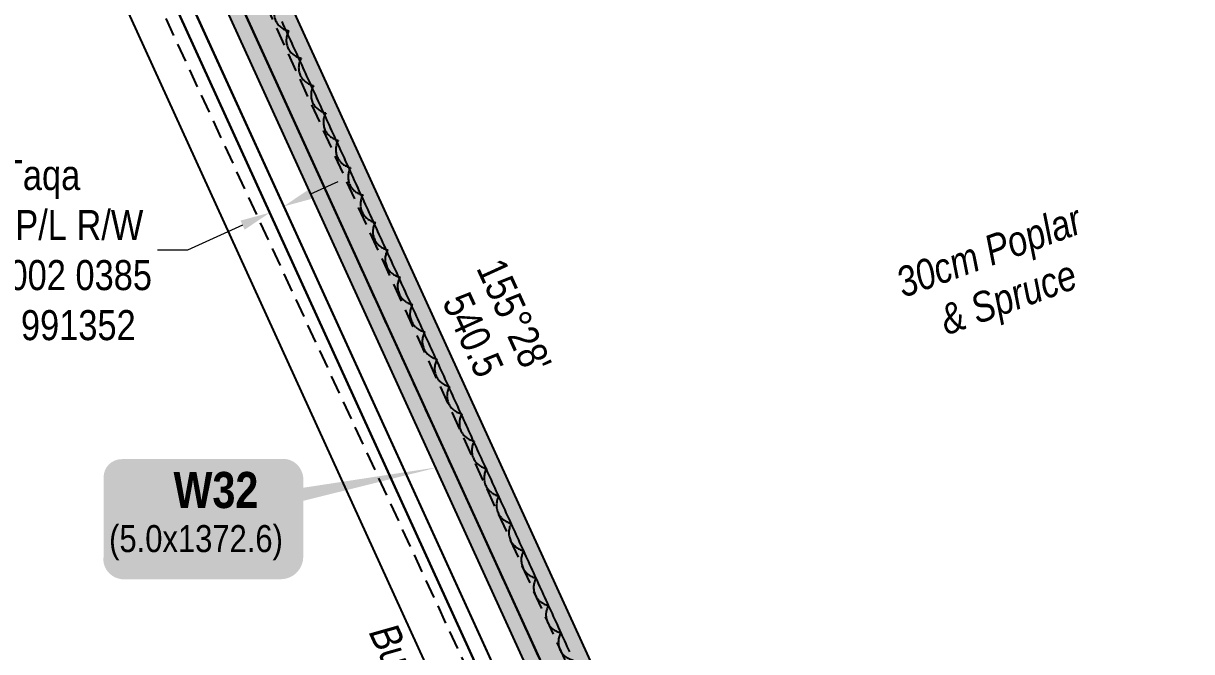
# Model space of a CAD drawing. Extents: x 347027 to 353466, y 6157949 to 6165050.
# Drawn here: x 350846.8 to 351235.9, y 6158941.5 to 6159150.8 of the extents above; entities that cross this region are included whole.
import ezdxf
from ezdxf.enums import TextEntityAlignment as Align

# ---------------------------------------------------------------- set-up
doc = ezdxf.new("R2010")
doc.units = 0
doc.header["$LTSCALE"] = 5
doc.header["$PDSIZE"] = 20
for name, pattern in [('0', [1, 1, 0]), ('HIDDEN2', [1.875, 1.25, -0.625]), ('UG_PIPE', [1.875, 1.25, -0.625])]:
    doc.linetypes.add(name, pattern=pattern)
doc.layers.get('Defpoints').update_dxf_attribs({"color": 9})
for name, color, linetype in [('AS-PIPE-UG', 44, 'UG_PIPE'), ('AS-PIPE-UG-T', 44, 'Continuous'), ('C-RW', 13, 'Continuous'), ('F-RW', 190, 'Continuous'), ('L-BD', 7, 'Continuous'), ('P-PROPOSED', 10, 'Continuous'), ('P-PROPOSED-H', 21, 'Continuous'), ('P-TEMP-BLOCKS', 250, 'Continuous'), ('P-WORKAREA', 113, 'Continuous'), ('P-WORKAREA-H', 111, 'Continuous'), ('T-BUSH', 110, '0'), ('T-BUSH-T', 110, 'Continuous'), ('T-EXISTING TFA', 220, 'HIDDEN2')]:
    doc.layers.add(name, color=color, linetype=linetype)
doc.layers.add('F-RW-T', color=190, linetype='Continuous', lineweight=9)
doc.styles.add('100L', font='ARIALN.TTF', dxfattribs={"height": 11})
doc.styles.add('80', font='ARIALN.TTF', dxfattribs={"height": 10})
doc.styles.add('80CG', font='ARIALN.TTF', dxfattribs={"height": 10})
doc.styles.add('80L', font='ARIALN.TTF', dxfattribs={"height": 10})
doc.styles.add('BOLD', font='ARIALNB.TTF')
doc.dimstyles.new('Compass 5 000', dxfattribs={"dimscale": 5, "dimtxt": 9, "dimasz": 2, "dimexe": 0.2, "dimexo": 0.0625, "dimgap": 0.5, "dimtad": 0, "dimtih": 1, "dimtoh": 1, "dimzin": 0, "dimdsep": 46, "dimtxsty": '80CG', "dimcen": 0.1, "dimse1": 1, "dimse2": 1, "dimclrd": 256, "dimclrt": 256, "dimaunit": 1, "dimadec": 4, "dimazin": 0, "dimtfac": 0.06, "dimtofl": 0, "dimtmove": 0, "dimatfit": 1, "dimfxl": 0.2, "dimtolj": 1, "dimtzin": 0, "dimlwd": -1, "dimarcsym": 0})

# ---------------------------------------------------------------- blocks, each defined once
blk = doc.blocks.new('*D68')
at = {"layer": 'Defpoints', "color": 0, "transparency": 16777216}
for p in [(350933.42, 6159089.81), (351000.03, 6158943.91), (350995.48, 6158941.83)]:
    blk.add_point(p, dxfattribs=at)
at = {"layer": 'F-RW-T', "transparency": 16777216}
for p, q in [((350942.52, 6159093.97), (350951.61, 6159098.12)), ((350919.78, 6159083.58), (350901.43, 6159075.21)), ((350901.43, 6159075.21), (350891.43, 6159075.21))]:
    blk.add_line(p, q, dxfattribs=at)
for points in [[(350941.83, 6159095.48), (350943.21, 6159092.45), (350933.42, 6159089.81)], [(350919.08, 6159085.1), (350920.47, 6159082.07), (350928.87, 6159087.74)]]:
    blk.add_solid(points, dxfattribs=at)
at = {"layer": 'F-RW-T', "transparency": 16777216, "insert": (350852.66, 6159075.21), "char_height": 10, "attachment_point": 5, "style": '80CG'}
blk.add_mtext('\\A1;Taqa\\P5.00 P/L R/W\\PPlan 002 0385\\PPLA 991352', dxfattribs=at)
blk = doc.blocks.new('*U200')
h = blk.add_hatch(color=111)
edge = h.paths.add_edge_path()
edge.add_line((-26.5, -20), (26.5, -20))
edge.add_arc((26.5, -14), 6, 270, 360)
edge.add_line((32.5, -14), (32.5, 12.5))
edge.add_arc((26.5, 12.5), 6, 0, 90)
edge.add_line((26.5, 18.5), (-26.5, 18.5))
edge.add_arc((-26.5, 12.5), 6, 90, 180)
edge.add_line((-32.5, 12.5), (-32.5, -14))
edge.add_arc((-26.5, -14), 6, 180, 270)
at = {"color": 250, "flags": 128}
blk.add_lwpolyline([(-26.5, -20, 3, 3, 0), (26.5, -20, 3, 3, 0.414214), (32.5, -14, 3, 3, 0), (32.5, 12.5, 3, 0, 0.414214), (26.5, 18.5, 0, 0, 0), (-26.5, 18.5, 0, 0, 0.414214), (-32.5, 12.5, 0, 0, 0), (-32.5, -14, 0, 3, 0.414214)], format="xyseb", close=True, dxfattribs=at)
at = {"flags": 128}
blk.add_lwpolyline([(79.34, 15.89, 0, 7.5, 0), (0, 0, 0, 0, 0)], format="xyseb", dxfattribs=at)
at = {"color": 250}
for tag, p, height, style in [('TEMP_AREA_W1_001', (-9.21, 2.24), 12, 'BOLD'), ('ENTER_TEXT_001', (-30.66, -12.47), 9, '80')]:
    blk.add_attdef(tag, p, '', height=height, dxfattribs=dict(at, style=style))

msp = doc.modelspace()

# ---------------------------------------------------------------- hatches: boundary and pattern name
at = {"layer": 'P-PROPOSED-H'}
h = msp.add_hatch(color=256, dxfattribs=at)
h.dxf.hatch_style = 1
h.paths.add_polyline_path([(349071.588, 6164537.694), (349086.575, 6164537.171), (349067.314, 6163985.307), (349085.005, 6163919), (349074.357, 6163607.538), (349069.582, 6163389.634), (349063.657, 6163274.078), (349041.711, 6163211.971), (349031.091, 6162819.545), (349019.053, 6162769.819), (349000.85, 6162239.091), (348984.963, 6162181.488), (349042.785, 6162018.632), (349032.946, 6161574.903), (349373.228, 6160914.377), (349533.941, 6160881.02), (349622.67, 6160762.612), (349747.609, 6160761.905), (349747.777, 6160766.903), (350146.773, 6160764.643), (350196.848, 6160654.939), (350246.79, 6160654.571), (350406.69, 6160304.187), (350602.109, 6159876.003), (350612.691, 6159864.849), (350870.169, 6159300.714), (351063.137, 6158877.92), (351095.812, 6158809.66), (351136.641, 6158724.366), (351202.148, 6158592.506), (351209.757, 6158577.19), (351214.263, 6158567.999), (351285.68, 6158421.816), (351300.183, 6158379.243), (351284.161, 6158379.77), (351271.791, 6158416.084), (351212.911, 6158501.531), (351199.18, 6158531.605), (351197.229, 6158568.702), (351081.021, 6158802.618), (350856.526, 6159294.487), (350600.089, 6159856.344), (350589.506, 6159867.498), (350393.255, 6160298.066), (350237.261, 6160639.645), (350187.153, 6160640.014), (350137.389, 6160749.7), (349762.275, 6160751.824), (349762.107, 6160746.826), (349615.136, 6160747.659), (349525.341, 6160867.49), (349363.174, 6160901.148), (349017.87, 6161571.424), (349027.731, 6162016.21), (348969.25, 6162180.921), (348985.923, 6162241.373), (349004.119, 6162771.861), (349016.143, 6162821.534), (349026.784, 6163214.739), (349048.792, 6163277.021), (349054.595, 6163390.182), (349059.366, 6163607.958), (349069.942, 6163917.287), (349052.25, 6163983.598), (349071.588, 6164537.694), (349086.575, 6164537.171)])
at = {"layer": 'P-WORKAREA-H'}
h = msp.add_hatch(color=256, dxfattribs=at)
h.dxf.hatch_style = 1
h.paths.add_polyline_path([(350608.326, 6159838.296), (350900.581, 6159197.964), (351081.021, 6158802.618), (351185.052, 6158593.213), (351179.354, 6158593.449), (351076.508, 6158800.467), (350896.033, 6159195.888), (350601.982, 6159840.157)])

# ---------------------------------------------------------------- linework, layer by layer
at = {"layer": 'AS-PIPE-UG', "flags": 128}
msp.add_lwpolyline([(350087.781, 6160907.06), (350148.632, 6160782.437), (350167.089, 6160735.805), (350259.372, 6160537.734), (350318.794, 6160404.908), (350371.062, 6160289.011), (350432.423, 6160152.889), (350498.822, 6160011.45), (350561.886, 6159869.689), (350588.768, 6159811.79), (351156.225, 6158586.57), (351162.181, 6158572.518)], dxfattribs=at)
at = {"layer": 'C-RW', "flags": 128}
msp.add_lwpolyline([(349747.777, 6160766.903), (350163.319, 6160764.55), (350379.614, 6160291.836), (350576.901, 6159858.996), (350587.486, 6159847.839), (351067.481, 6158796.167), (351182.417, 6158564.812), (351184.354, 6158527.97), (351199.816, 6158494.106), (351258.264, 6158409.284), (351268.139, 6158380.296), (351284.161, 6158379.77), (351271.791, 6158416.084), (351212.911, 6158501.531), (351199.18, 6158531.605), (351197.229, 6158568.702), (351081.021, 6158802.618), (350600.089, 6159856.344), (350589.506, 6159867.498), (350393.255, 6160298.066), (350175.686, 6160774.477), (349592.622, 6160777.779)], dxfattribs=at)
at = {"layer": 'F-RW', "flags": 128}
msp.add_lwpolyline([(350488.18, 6160053.646), (350583.414, 6159844.18), (350590.432, 6159828.805), (350878.272, 6159198.682), (351160.846, 6158579.151), (351162.707, 6158575.074), (351165.127, 6158569.773), (351199.816, 6158494.106), (351258.264, 6158409.284), (351268.139, 6158380.296), (351258.344, 6158380.619), (351252.16, 6158380.824), (351244.653, 6158402.495), (351186.718, 6158486.685), (351148.234, 6158570.658), (351142.008, 6158584.299), (350861.316, 6159199.235), (350573.548, 6159829.673), (350566.53, 6159845.046), (350142.198, 6160774.667)], dxfattribs=at)
at = {"layer": 'F-RW'}
for points in [[(350403.215, 6159853.548), (350481.256, 6159849.485), (350511.386, 6159847.917), (350566.783, 6159845.033), (350583.414, 6159844.18), (350589.294, 6159843.878), (350883.818, 6159198.498), (350936.258, 6159083.599), (351067.481, 6158796.167), (351165.766, 6158598.328)], [(351165.117, 6158579.033), (351160.846, 6158579.151), (350878.272, 6159198.682), (350590.432, 6159828.805), (350573.8, 6159829.659), (350510.88, 6159832.986), (350480.749, 6159834.547), (350402.705, 6159838.588)]]:
    msp.add_lwpolyline(points, dxfattribs=at)
at = {"layer": 'P-PROPOSED', "flags": 128}
msp.add_lwpolyline([(350406.69, 6160304.187), (350602.109, 6159876.003), (350612.691, 6159864.849), (350870.169, 6159300.714), (351063.137, 6158877.92), (351095.812, 6158809.66), (351136.641, 6158724.366), (351202.148, 6158592.506), (351209.757, 6158577.19), (351214.263, 6158567.999), (351285.68, 6158421.816), (351300.183, 6158379.243), (351284.161, 6158379.77), (351271.791, 6158416.084), (351212.911, 6158501.531), (351199.18, 6158531.605), (351197.229, 6158568.702), (351081.021, 6158802.618), (350856.526, 6159294.487), (350600.089, 6159856.344), (350589.506, 6159867.498), (350393.255, 6160298.066)], dxfattribs=at)
at = {"layer": 'P-PROPOSED'}
msp.add_polyline3d([(350932.826, 6159151.396, 872.092), (350933.241, 6159150.487, 872.09), (350933.655, 6159149.578, 871.971), (350934.07, 6159148.669, 871.93), (350934.485, 6159147.761, 871.818), (350934.9, 6159146.852, 871.71), (350935.315, 6159145.943, 871.71), (350935.73, 6159145.034, 871.71), (350936.144, 6159144.125, 871.667), (350936.559, 6159143.216, 871.574), (350936.974, 6159142.307, 871.519), (350937.389, 6159141.398, 871.51), (350937.804, 6159140.489, 871.51), (350938.219, 6159139.58, 871.293), (350938.633, 6159138.671, 871.175), (350939.048, 6159137.763, 871.13), (350939.463, 6159136.854, 871.13), (350939.878, 6159135.945, 871.109), (350940.293, 6159135.036, 871.04), (350940.708, 6159134.127, 870.954), (350941.122, 6159133.218, 870.8), (350941.537, 6159132.309, 870.796), (350941.952, 6159131.4, 870.744), (350942.367, 6159130.491, 870.764), (350942.782, 6159129.582, 870.704), (350943.197, 6159128.674, 870.68), (350943.611, 6159127.765, 870.595), (350944.026, 6159126.856, 870.533), (350944.441, 6159125.947, 870.486), (350944.856, 6159125.038, 870.414), (350945.271, 6159124.129, 870.376), (350945.686, 6159123.22, 870.27), (350946.1, 6159122.311, 870.243), (350946.515, 6159121.402, 870.206), (350946.93, 6159120.493, 870.21), (350947.345, 6159119.584, 870.092), (350947.76, 6159118.676, 870.06), (350948.175, 6159117.767, 870.008), (350948.589, 6159116.858, 869.929), (350949.004, 6159115.949, 869.846), (350949.419, 6159115.04, 869.8), (350949.834, 6159114.131, 869.751), (350950.249, 6159113.222, 869.6), (350950.664, 6159112.313, 869.593), (350951.078, 6159111.404, 869.484), (350951.493, 6159110.495, 869.48), (350951.908, 6159109.586, 869.448), (350952.323, 6159108.678, 869.402), (350952.738, 6159107.769, 869.29), (350953.153, 6159106.86, 869.23), (350953.567, 6159105.951, 869.15), (350953.982, 6159105.042, 869.037), (350954.397, 6159104.133, 868.994), (350954.812, 6159103.224, 868.833), (350955.227, 6159102.315, 868.814), (350955.642, 6159101.406, 868.714), (350956.056, 6159100.497, 868.726), (350956.471, 6159099.589, 868.687), (350956.886, 6159098.68, 868.689), (350957.301, 6159097.771, 868.618), (350957.716, 6159096.862, 868.57), (350958.131, 6159095.953, 868.543), (350958.545, 6159095.044, 868.491), (350958.96, 6159094.135, 868.466), (350959.375, 6159093.226, 868.42), (350959.79, 6159092.317, 868.41), (350960.205, 6159091.408, 868.245), (350960.62, 6159090.499, 868.24), (350961.034, 6159089.591, 868.193), (350961.449, 6159088.682, 868.18), (350961.864, 6159087.773, 868.114), (350962.279, 6159086.864, 868.074), (350962.694, 6159085.955, 867.993), (350963.109, 6159085.046, 867.86), (350963.523, 6159084.137, 867.843), (350963.938, 6159083.228, 867.792), (350964.353, 6159082.319, 867.804), (350964.768, 6159081.41, 867.688), (350965.183, 6159080.501, 867.67), (350965.598, 6159079.593, 867.584), (350966.013, 6159078.684, 867.561), (350966.427, 6159077.775, 867.525), (350966.842, 6159076.866, 867.526), (350967.257, 6159075.957, 867.459), (350967.672, 6159075.048, 867.36), (350968.087, 6159074.139, 867.316), (350968.502, 6159073.23, 867.212), (350968.916, 6159072.321, 867.191), (350969.331, 6159071.412, 867.027), (350969.746, 6159070.504, 867.02), (350970.161, 6159069.595, 867.041), (350970.576, 6159068.686, 867.043), (350970.991, 6159067.777, 866.986), (350971.405, 6159066.868, 866.95), (350971.82, 6159065.959, 866.929), (350972.235, 6159065.05, 866.893), (350972.65, 6159064.141, 866.846), (350973.065, 6159063.232, 866.7), (350973.48, 6159062.323, 866.705), (350973.894, 6159061.414, 866.786), (350974.309, 6159060.506, 866.79), (350974.724, 6159059.597, 866.748), (350975.139, 6159058.688, 866.74), (350975.554, 6159057.779, 866.746), (350975.969, 6159056.87, 866.747), (350976.383, 6159055.961, 866.686), (350976.798, 6159055.052, 866.677), (350977.213, 6159054.143, 866.672), (350977.628, 6159053.234, 866.61), (350978.043, 6159052.325, 866.589), (350978.458, 6159051.417, 866.436), (350978.872, 6159050.508, 866.402), (350979.287, 6159049.599, 866.299), (350979.702, 6159048.69, 866.27), (350980.117, 6159047.781, 866.298), (350980.532, 6159046.872, 866.356), (350980.947, 6159045.963, 866.338), (350981.361, 6159045.054, 866.25), (350981.776, 6159044.145, 866.229), (350982.191, 6159043.236, 866.157), (350982.606, 6159042.327, 866.15), (350983.021, 6159041.419, 866.083), (350983.436, 6159040.51, 866.08), (350983.85, 6159039.601, 866.018), (350984.265, 6159038.692, 866), (350984.68, 6159037.783, 866.008), (350985.095, 6159036.874, 866.02), (350985.51, 6159035.965, 866.004), (350985.925, 6159035.056, 865.976), (350986.339, 6159034.147, 865.907), (350986.754, 6159033.238, 865.866), (350987.169, 6159032.329, 865.871), (350987.584, 6159031.421, 865.889), (350987.999, 6159030.512, 865.888), (350988.414, 6159029.603, 865.796), (350988.828, 6159028.694, 865.787), (350989.243, 6159027.785, 865.749), (350989.658, 6159026.876, 865.72), (350990.073, 6159025.967, 865.669), (350990.488, 6159025.058, 865.653), (350990.903, 6159024.149, 865.672), (350991.317, 6159023.24, 865.61), (350991.732, 6159022.332, 865.602), (350992.147, 6159021.423, 865.452), (350992.562, 6159020.514, 865.47), (350992.977, 6159019.605, 865.475), (350993.392, 6159018.696, 865.47), (350993.806, 6159017.787, 865.47), (350994.221, 6159016.878, 865.457), (350994.636, 6159015.969, 865.405), (350995.051, 6159015.06, 865.33), (350995.466, 6159014.151, 865.328), (350995.881, 6159013.242, 865.32), (350996.295, 6159012.334, 865.303), (350996.71, 6159011.425, 865.164), (350997.125, 6159010.516, 865.15), (350997.54, 6159009.607, 865.142), (350997.955, 6159008.698, 865.139), (350998.37, 6159007.789, 865.047), (350998.784, 6159006.88, 865.013), (350999.199, 6159005.971, 865.004), (350999.614, 6159005.062, 864.98), (351000.029, 6159004.153, 864.931), (351000.444, 6159003.244, 864.85), (351000.859, 6159002.336, 864.893), (351001.273, 6159001.427, 864.815), (351001.688, 6159000.518, 864.81), (351002.103, 6158999.609, 864.804), (351002.518, 6158998.7, 864.785), (351002.933, 6158997.791, 864.735), (351003.348, 6158996.882, 864.71), (351003.762, 6158995.973, 864.67), (351004.177, 6158995.064, 864.562), (351004.592, 6158994.155, 864.468), (351005.007, 6158993.247, 864.32), (351005.422, 6158992.338, 864.32), (351005.837, 6158991.429, 864.329), (351006.251, 6158990.52, 864.337), (351006.666, 6158989.611, 864.289), (351007.081, 6158988.702, 864.28), (351007.496, 6158987.793, 864.21), (351007.911, 6158986.884, 864.159), (351008.326, 6158985.975, 864.081), (351008.741, 6158985.066, 864), (351009.155, 6158984.157, 864.004), (351009.57, 6158983.249, 864.02), (351009.985, 6158982.34, 864.016), (351010.4, 6158981.431, 863.958), (351010.815, 6158980.522, 863.968), (351011.23, 6158979.613, 863.909), (351011.644, 6158978.704, 863.89), (351012.059, 6158977.795, 863.751), (351012.474, 6158976.886, 863.699), (351012.889, 6158975.977, 863.718), (351013.304, 6158975.068, 863.67), (351013.719, 6158974.159, 863.653), (351014.133, 6158973.251, 863.597), (351014.548, 6158972.342, 863.607), (351014.963, 6158971.433, 863.564), (351015.378, 6158970.524, 863.56), (351015.793, 6158969.615, 863.469), (351016.208, 6158968.706, 863.449), (351016.622, 6158967.797, 863.423), (351017.037, 6158966.888, 863.4), (351017.452, 6158965.979, 863.388), (351017.867, 6158965.07, 863.37), (351018.282, 6158964.162, 863.354), (351018.697, 6158963.253, 863.318), (351019.111, 6158962.344, 863.325), (351019.526, 6158961.435, 863.161), (351019.941, 6158960.526, 863.151), (351020.356, 6158959.617, 863.061), (351020.771, 6158958.708, 863.052), (351021.186, 6158957.799, 862.945), (351021.6, 6158956.89, 862.86), (351022.015, 6158955.981, 862.815), (351022.43, 6158955.072, 862.767), (351022.845, 6158954.164, 862.769), (351023.26, 6158953.255, 862.7), (351023.675, 6158952.346, 862.697), (351024.089, 6158951.437, 862.619), (351024.504, 6158950.528, 862.622), (351024.919, 6158949.619, 862.592), (351025.334, 6158948.71, 862.58), (351025.749, 6158947.801, 862.523), (351026.164, 6158946.892, 862.437), (351026.578, 6158945.983, 862.377), (351026.993, 6158945.075, 862.37), (351027.408, 6158944.166, 862.36), (351027.823, 6158943.257, 862.32), (351028.238, 6158942.348, 862.326), (351028.653, 6158941.439, 862.241)], dxfattribs=at)
at = {"layer": 'P-WORKAREA'}
msp.add_lwpolyline([(350608.326, 6159838.296), (350900.581, 6159197.964), (351081.021, 6158802.618), (351185.052, 6158593.213), (351179.354, 6158593.449), (351076.508, 6158800.467), (350896.033, 6159195.888), (350601.982, 6159840.157)], close=True, dxfattribs=at)
at = {"layer": 'T-BUSH', "flags": 128}
msp.add_lwpolyline([(350838.426, 6159469.43, 0.5205671), (350830.387, 6159463.481, 0.5205671), (350822.349, 6159457.532, 0.5205671), (350814.311, 6159451.583, 0.5205671), (350806.273, 6159445.635, 0.5205671), (350801.511, 6159438.846, 0.5205671), (350805.698, 6159429.765, 0.5205671), (350809.885, 6159420.684, 0.5205671), (350814.073, 6159411.603, 0.5205671), (350818.141, 6159402.468, 0.5205671), (350822.199, 6159393.328, 0.5205671), (350826.258, 6159384.189, 0.5205671), (350830.317, 6159375.05, 0.5205671), (350834.375, 6159365.91, 0.5205671), (350838.529, 6159356.814, 0.5205671), (350842.693, 6159347.722, 0.5205671), (350846.857, 6159338.63, 0.5205671), (350851.021, 6159329.538, 0.5205671), (350855.185, 6159320.446, 0.5205671), (350859.348, 6159311.354, 0.5205671), (350863.512, 6159302.263, 0.5205671), (350873.275, 6159304.29, 0.5205671), (350883.059, 6159306.358, 0.5205671), (350890.923, 6159305.14, 0.5205671), (350893.933, 6159295.603, 0.5205671), (350896.942, 6159286.067, 0.5205671), (350899.952, 6159276.53, 0.5205671), (350902.961, 6159266.994, 0.5205671), (350905.971, 6159257.457, 0.5205671), (350907.014, 6159248.811, 0.5205671), (350897.861, 6159244.783, 0.5205671), (350893.197, 6159239.059, 0.5205671), (350897.403, 6159229.986, 0.5205671), (350901.608, 6159220.913, 0.5205671), (350905.814, 6159211.841, 0.5205671), (350910.019, 6159202.768, 0.5205671), (350914.225, 6159193.695, 0.5205671), (350918.43, 6159184.623, 0.5205671), (350922.636, 6159175.55, 0.5205671), (350926.841, 6159166.477, 0.5205671), (350931.047, 6159157.404, 0.5205671), (350935.19, 6159148.303, 0.5205671), (350939.307, 6159139.19, 0.5205671), (350943.424, 6159130.077, 0.5205671), (350947.541, 6159120.964, 0.5205671), (350951.658, 6159111.851, 0.5205671), (350955.775, 6159102.737, 0.5205671), (350959.892, 6159093.624, 0.5205671), (350964.009, 6159084.511, 0.5205671), (350968.126, 6159075.398, 0.5205671), (350972.243, 6159066.284, 0.5205671), (350976.36, 6159057.171, 0.5205671), (350980.477, 6159048.058, 0.5205671), (350984.594, 6159038.945, 0.5205671), (350988.714, 6159029.833, 0.5205671), (350992.833, 6159020.721, 0.5205671), (350996.953, 6159011.609, 0.5205671), (351001.073, 6159002.497, 0.5205671), (351005.193, 6158993.385, 0.5205671), (351009.312, 6158984.273, 0.5205671), (351013.432, 6158975.161, 0.5205671), (351017.552, 6158966.049, 0.5205671), (351021.671, 6158956.937, 0.5205671), (351025.791, 6158947.825, 0.5205671), (351029.911, 6158938.713, 0.5205671), (351034.031, 6158929.601, 0.5205671), (351038.368, 6158920.592, 0.5205671), (351042.749, 6158911.602, 0.5205671), (351047.13, 6158902.613, 0.5205671), (351051.511, 6158893.624, 0.5205671), (351055.891, 6158884.634, 0.5205671), (351061.981, 6158879.626, 0.5205671), (351071.514, 6158882.644, 0.5205671), (351081.048, 6158885.662, 0.5205671), (351087.364, 6158878.522, 0.5205671), (351093.42, 6158870.565, 0.5205671), (351099.477, 6158862.607, 0.5205671), (351105.534, 6158854.65, 0.5205671), (351111.59, 6158846.693, 0.5205671), (351110.97, 6158839.316, 0.5205671), (351103.633, 6158832.522, 0.5205671), (351096.295, 6158825.727, 0.5205671), (351096.534, 6158817.586, 0.5205671), (351101.078, 6158808.678, 0.5205671), (351105.623, 6158799.771, 0.5205671), (351110.168, 6158790.863, 0.5205671), (351114.713, 6158781.955, 0.5205671), (351119.257, 6158773.048, 0.5205671), (351123.802, 6158764.14, 0.5205671), (351128.347, 6158755.232, 0.5205671), (351132.891, 6158746.325, 0.5205671), (351137.436, 6158737.417, 0.5205671), (351141.981, 6158728.51, 0.5205671), (351146.525, 6158719.602, 0.5205671), (351150.935, 6158710.627, 0.5205671), (351155.318, 6158701.639, 0.5205671), (351159.701, 6158692.65, 0.5205671), (351164.084, 6158683.662, 0.5205671), (351168.466, 6158674.673, 0.5205671), (351172.849, 6158665.685, 0.5205671), (351177.232, 6158656.697, 0.5205671), (351181.615, 6158647.708, 0.5205671), (351185.997, 6158638.72, 0.5205671), (351193.141, 6158634.17, 0.5205671), (351199.889, 6158631.613, 0.5205671), (351204.024, 6158622.508, 0.5205671), (351208.159, 6158613.403, 0.5205671), (351212.294, 6158604.298, 0.5205671), (351216.429, 6158595.193, 0.5205671), (351229.814, 6158595.47, 0.5205671)], format="xyb", dxfattribs=at)
at = {"layer": 'T-EXISTING TFA', "flags": 128}
msp.add_lwpolyline([(350888.254, 6159243.03), (351056.373, 6158874.681), (351049.551, 6158871.568), (350881.431, 6159239.916)], close=True, dxfattribs=at)

# ---------------------------------------------------------------- block references
at = {"layer": 'P-TEMP-BLOCKS', "xscale": 0.99973765, "yscale": 0.99973765, "zscale": 0.99973765}
msp.add_blockref('*U200', (350905.985, 6158987.136), dxfattribs=at).add_auto_attribs({'TEMP_AREA_W1_001': 'W32', 'ENTER_TEXT_001': '(5.0x1372.6)'})

# ---------------------------------------------------------------- texts
at = {"layer": 'AS-PIPE-UG-T', "insert": (350970.678, 6158952.273), "char_height": 9.99755, "attachment_point": 1, "rotation": 294.52996, "style": '80L'}
msp.add_mtext_dynamic_manual_height_columns('\\pi0.31811;{\\fArial Narrow|b0|i1|c0|p34;Buried Pipes(2)}', width=78.40707, gutter_width=50.012, heights=[0], dxfattribs=at)
at = {"layer": 'L-BD', "color": 6, "style": '80L'}
for s, p in [("155°28'", (351010.256, 6159053.332)), ('540.5', (350996.614, 6159047.105))]:
    msp.add_text(s, height=9.9974, rotation=294.5325, dxfattribs=at).set_placement(p, align=Align.MIDDLE)
at = {"layer": 'T-BUSH-T', "insert": (351136.06, 6159068.555), "char_height": 9.99755, "attachment_point": 1, "rotation": 20, "style": '100L'}
msp.add_mtext_dynamic_manual_height_columns('\\pi0.37972;{\\fArial Narrow|b0|i1|c0|p34;30cm Poplar\\P\\pi9.74986;& Spruce}', width=65.42299, gutter_width=55.013, heights=[0], dxfattribs=at)

# ---------------------------------------------------------------- dimensions: what is measured, and where the dimension line sits
at = {"layer": 'F-RW-T'}
dim = msp.add_linear_dim(base=(350933.421, 6159089.814), p1=(350995.483, 6158941.83), p2=(351000.033, 6158943.907), angle=24.53832, text='Taqa\\P5.00 P/L R/W\\PPlan 002 0385\\PPLA 991352', dimstyle='Compass 5 000', dxfattribs=at)
dim.commit()
dim.dimension.update_dxf_attribs({"geometry": '*D68', "text_midpoint": (350852.66, 6159075.208), "dimtype": 161})

doc.saveas('drawing.dxf')
